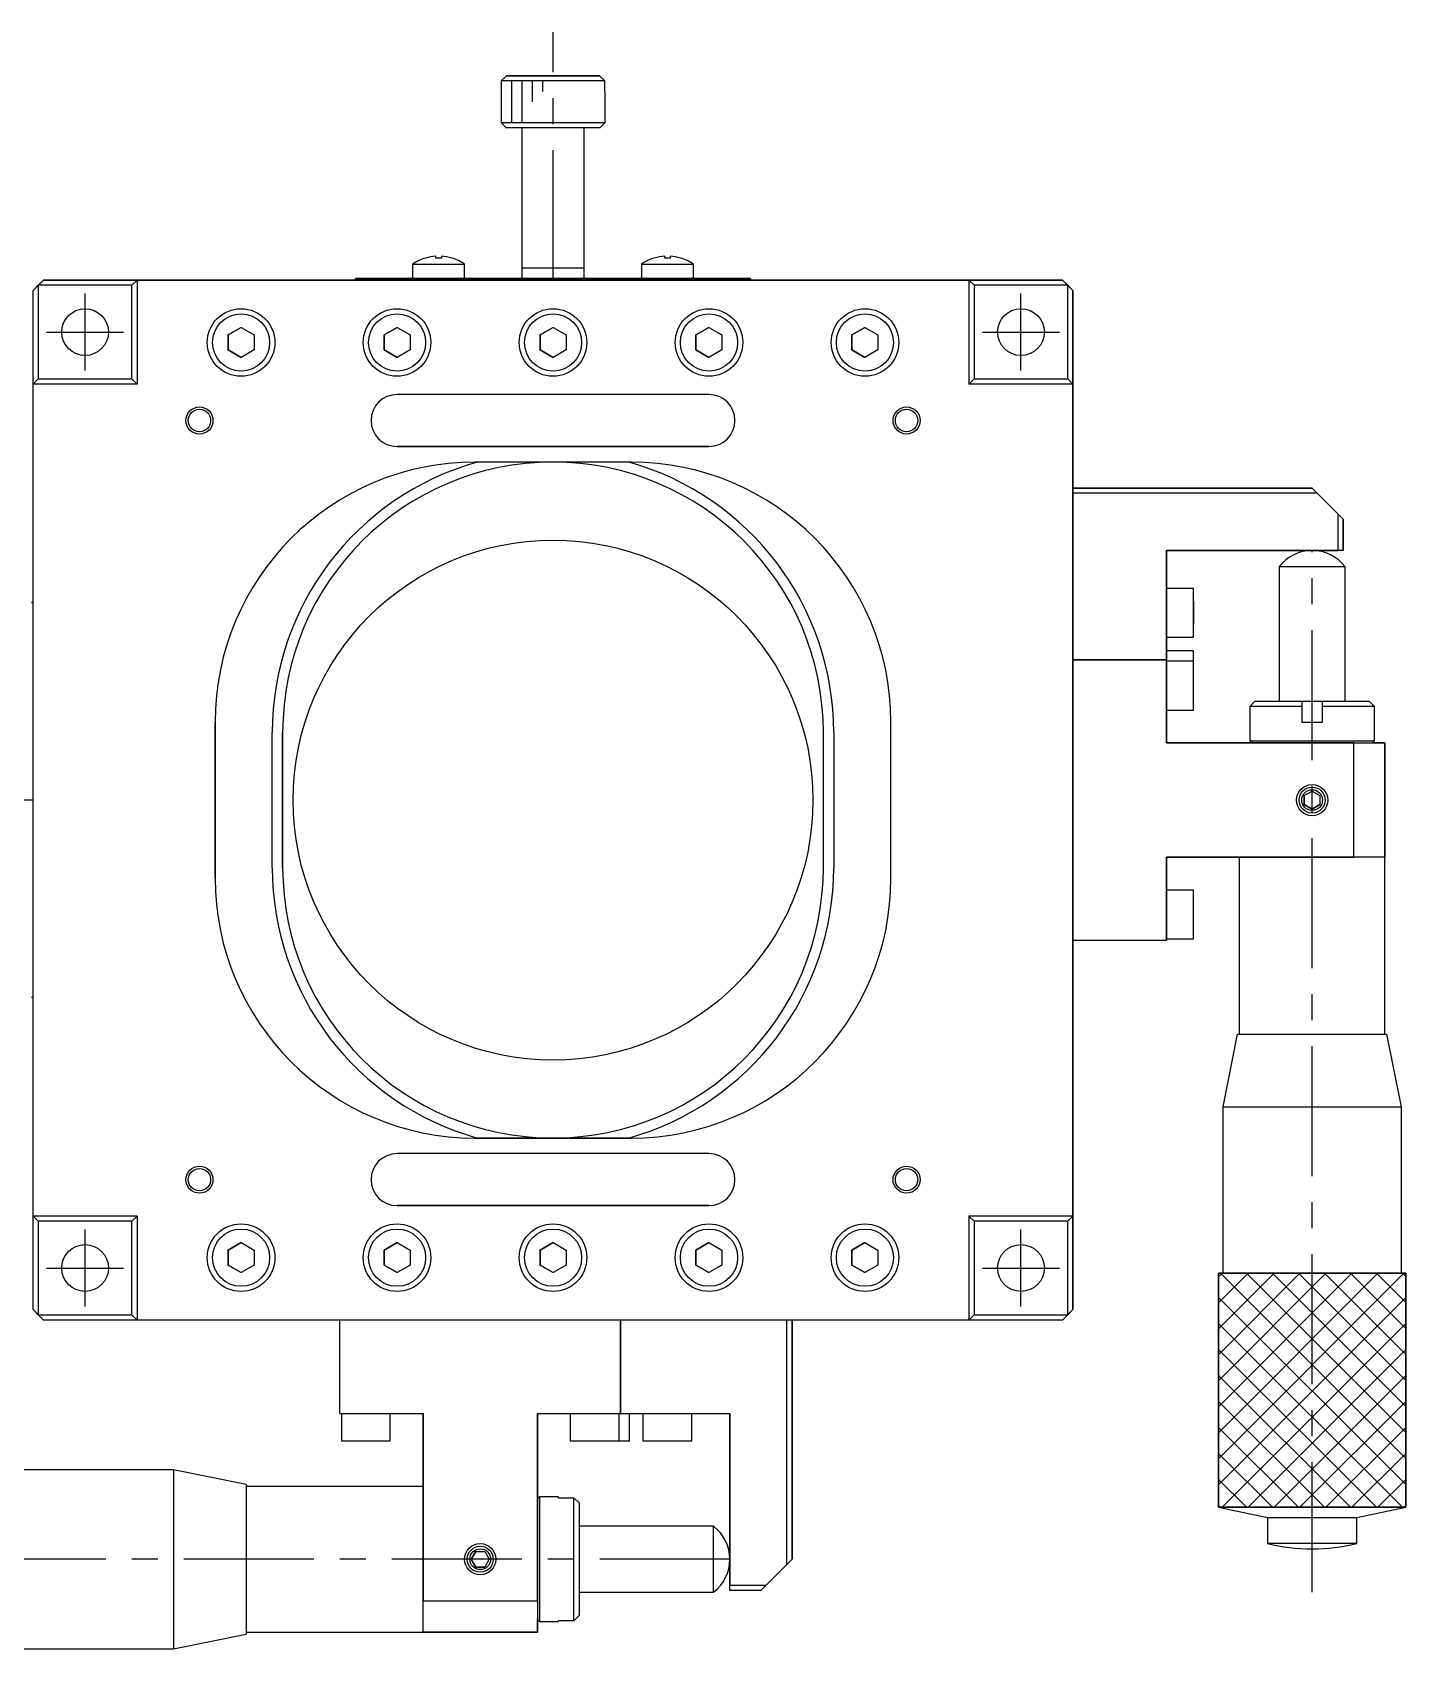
# Model space of a CAD drawing. Extents: x -109 to 395, y 1 to 311.
# Drawn here: x 262.7 to 394.7, y 89.9 to 245.3 of the extents above; entities that cross this region are included whole.
import ezdxf

# ---------------------------------------------------------------- set-up
doc = ezdxf.new("R2010")
doc.units = 0
doc.header["$LTSCALE"] = 10
doc.linetypes.add('CENTER', pattern=[2, 1.25, -0.25, 0.25, -0.25])
doc.layers.get('0').update_dxf_attribs({"linetype": 'CONTINUOUS'})
doc.layers.add('CENTER', color=1, linetype='CENTER')

msp = doc.modelspace()

# ---------------------------------------------------------------- linework, layer by layer
at = {"color": 7, "linetype": 'CONTINUOUS'}
for p, q in [((307.770001, 240.650949), (308.272802, 241.150949)), ((308.272802, 241.150949), (317.217074, 241.150949)), ((317.217074, 241.150949), (308.272802, 241.150949)), ((317.217074, 241.150949), (308.272802, 241.150949)), ((317.217074, 241.150949), (308.272802, 241.150949)), ((317.217074, 241.150949), (317.719876, 240.650949)), ((307.770001, 239.650949), (307.744938, 239.650949)), ((307.770001, 239.650949), (307.744938, 239.650949)), ((307.744938, 239.650949), (307.744938, 236.650949)), ((307.770001, 239.650949), (307.744938, 239.650949)), ((307.770001, 239.650949), (307.744938, 239.650949)), ((317.719876, 240.650949), (307.770001, 240.650949)), ((307.770001, 240.650949), (307.770001, 239.650949)), ((317.719876, 239.650949), (317.719876, 240.650949)), ((317.744938, 239.650949), (317.719876, 239.650949)), ((317.744938, 239.650949), (317.719876, 239.650949)), ((317.744938, 239.650949), (317.719876, 239.650949)), ((317.744938, 239.650949), (317.719876, 239.650949)), ((317.744938, 236.650949), (317.744938, 239.650949)), ((307.744938, 236.650949), (317.744938, 236.650949)), ((307.744938, 236.650949), (308.244938, 236.150949)), ((317.244938, 236.150949), (317.744938, 236.650949)), ((317.244938, 236.150949), (308.244938, 236.150949)), ((309.744938, 236.150949), (309.744938, 222.650949)), ((309.744938, 236.150949), (309.744938, 221.650949)), ((309.744938, 236.150949), (309.744938, 221.650949)), ((315.744938, 222.650949), (315.744938, 236.150949)), ((315.744938, 221.650949), (315.744938, 236.150949)), ((315.744938, 221.650949), (315.744938, 236.150949)), ((299.244938, 223.042607), (304.244938, 223.042607)), ((299.244938, 223.042607), (299.244938, 221.650949)), ((300.486349, 223.61353), (300.483005, 223.620385)), ((301.484938, 223.61353), (301.484938, 223.785902)), ((302.004938, 223.61353), (301.484938, 223.61353)), ((302.004938, 223.785902), (302.004938, 223.61353)), ((303.006871, 223.620385), (303.003528, 223.61353)), ((304.244938, 221.650949), (304.244938, 223.042607)), ((315.744938, 222.650949), (309.744938, 222.650949)), ((315.744938, 222.650949), (309.744938, 222.650949)), ((309.744938, 222.650949), (309.744938, 221.650949)), ((315.744938, 222.650949), (309.744938, 222.650949)), ((315.744938, 222.650949), (309.744938, 222.650949)), ((315.744938, 221.650949), (315.744938, 222.650949)), ((321.244938, 223.042607), (326.244938, 223.042607)), ((321.244938, 223.042607), (321.244938, 221.650949)), ((322.486349, 223.61353), (322.483005, 223.620385)), ((323.484938, 223.61353), (323.484938, 223.785902)), ((324.004938, 223.61353), (323.484938, 223.61353)), ((324.004938, 223.785902), (324.004938, 223.61353)), ((325.006871, 223.620385), (325.003528, 223.61353)), ((326.244938, 221.650949), (326.244938, 223.042607)), ((262.744938, 220.500949), (263.744938, 221.500949)), ((262.744938, 220.500949), (263.744938, 221.500949)), ((262.744938, 220.500949), (263.244938, 221.000949)), ((263.244938, 221.000949), (263.744938, 221.500949)), ((272.244938, 221.000949), (263.244938, 221.000949)), ((263.244938, 221.000949), (263.244938, 212.000949)), ((263.744938, 221.500949), (272.744938, 221.500949)), ((281.244943, 221.500949), (263.744938, 221.500949)), ((361.744938, 221.500949), (263.744938, 221.500949)), ((361.744938, 221.500949), (263.744938, 221.500949)), ((272.744938, 221.500949), (272.244938, 221.000949)), ((272.244938, 212.000949), (272.244938, 221.000949)), ((272.744938, 221.500949), (272.744938, 211.500949)), ((272.744938, 221.500949), (352.744938, 221.500949)), ((293.744938, 221.500949), (284.244933, 221.500949)), ((293.744938, 221.650949), (295.744938, 221.650949)), ((293.744938, 221.650949), (295.744938, 221.650949)), ((293.744938, 221.500949), (293.744938, 221.650949)), ((331.744938, 221.650949), (293.744938, 221.650949)), ((331.744938, 221.650949), (293.744938, 221.650949)), ((299.244938, 221.650949), (295.744938, 221.650949)), ((295.744938, 221.650949), (329.744938, 221.650949)), ((298.894938, 221.650949), (297.244938, 221.650949)), ((298.894938, 221.650949), (297.244938, 221.650949)), ((310.239444, 221.650949), (298.894938, 221.650949)), ((298.894938, 221.650949), (309.744938, 221.650949)), ((309.744938, 221.650949), (304.244938, 221.650949)), ((326.594938, 221.650949), (315.250432, 221.650949)), ((315.744938, 221.650949), (326.594938, 221.650949)), ((321.244938, 221.650949), (315.744938, 221.650949)), ((329.744938, 221.650949), (326.244938, 221.650949)), ((328.244938, 221.650949), (326.594938, 221.650949)), ((328.244938, 221.650949), (326.594938, 221.650949)), ((329.744938, 221.650949), (331.744938, 221.650949)), ((329.744938, 221.650949), (331.744938, 221.650949)), ((331.744938, 221.650949), (331.744938, 221.500949)), ((331.744938, 221.500949), (331.744938, 221.650949)), ((331.744938, 221.500949), (331.744938, 221.650949)), ((331.744938, 221.500949), (331.744938, 221.650949)), ((341.244943, 221.500949), (331.744938, 221.500949)), ((361.744938, 221.500949), (344.244933, 221.500949)), ((352.744938, 221.500949), (361.744938, 221.500949)), ((353.244938, 221.000949), (352.744938, 221.500949)), ((352.744938, 221.500949), (352.744938, 211.500949)), ((362.244938, 221.000949), (353.244938, 221.000949)), ((353.244938, 221.000949), (353.244938, 212.000949)), ((361.744938, 221.500949), (362.244938, 221.000949)), ((361.744938, 221.500949), (362.744938, 220.500949)), ((361.744938, 221.500949), (362.744938, 220.500949)), ((362.244938, 221.000949), (362.744938, 220.500949)), ((362.244938, 212.000949), (362.244938, 221.000949)), ((262.744938, 211.500949), (262.744938, 220.500949)), ((262.744938, 122.500949), (262.744938, 220.500949)), ((262.744938, 122.500949), (262.744938, 220.500949)), ((362.744938, 220.500949), (362.744938, 211.500949)), ((362.744938, 218.500949), (362.744938, 220.500949)), ((362.744938, 122.500949), (362.744938, 220.500949)), ((362.744938, 122.500949), (362.744938, 220.500949)), ((362.744938, 212.501049), (362.744938, 218.500949)), ((281.494938, 216.222637), (282.744938, 216.944325)), ((282.744938, 216.944325), (281.494938, 216.222637)), ((282.744938, 216.944325), (281.494938, 216.222637)), ((282.744938, 216.944325), (281.494938, 216.222637)), ((281.494938, 214.779262), (281.494938, 216.222637)), ((281.494938, 216.222637), (281.494938, 214.779262)), ((281.494938, 216.222637), (281.494938, 214.779262)), ((281.494938, 216.222637), (281.494938, 214.779262)), ((282.744938, 216.944325), (283.994938, 216.222637)), ((283.994938, 216.222637), (283.994938, 214.779262)), ((296.494938, 216.222637), (297.744938, 216.944325)), ((297.744938, 216.944325), (296.494938, 216.222637)), ((297.744938, 216.944325), (296.494938, 216.222637)), ((297.744938, 216.944325), (296.494938, 216.222637)), ((296.494938, 214.779262), (296.494938, 216.222637)), ((296.494938, 216.222637), (296.494938, 214.779262)), ((296.494938, 216.222637), (296.494938, 214.779262)), ((296.494938, 216.222637), (296.494938, 214.779262)), ((297.744938, 216.944325), (298.994938, 216.222637)), ((298.994938, 216.222637), (298.994938, 214.779262)), ((311.494938, 216.222637), (312.744938, 216.944325)), ((312.744938, 216.944325), (311.494938, 216.222637)), ((312.744938, 216.944325), (311.494938, 216.222637)), ((312.744938, 216.944325), (311.494938, 216.222637)), ((311.494938, 214.779262), (311.494938, 216.222637)), ((311.494938, 216.222637), (311.494938, 214.779262)), ((311.494938, 216.222637), (311.494938, 214.779262)), ((311.494938, 216.222637), (311.494938, 214.779262)), ((312.744938, 216.944325), (313.994938, 216.222637)), ((313.994938, 216.222637), (313.994938, 214.779262)), ((326.494938, 216.222637), (327.744938, 216.944325)), ((327.744938, 216.944325), (326.494938, 216.222637)), ((327.744938, 216.944325), (326.494938, 216.222637)), ((327.744938, 216.944325), (326.494938, 216.222637)), ((326.494938, 214.779262), (326.494938, 216.222637)), ((326.494938, 216.222637), (326.494938, 214.779262)), ((326.494938, 216.222637), (326.494938, 214.779262)), ((326.494938, 216.222637), (326.494938, 214.779262)), ((327.744938, 216.944325), (328.994938, 216.222637)), ((328.994938, 216.222637), (328.994938, 214.779262)), ((341.494938, 216.222637), (342.744938, 216.944325)), ((342.744938, 216.944325), (341.494938, 216.222637)), ((342.744938, 216.944325), (341.494938, 216.222637)), ((342.744938, 216.944325), (341.494938, 216.222637)), ((341.494938, 214.779262), (341.494938, 216.222637)), ((341.494938, 216.222637), (341.494938, 214.779262)), ((341.494938, 216.222637), (341.494938, 214.779262)), ((341.494938, 216.222637), (341.494938, 214.779262)), ((342.744938, 216.944325), (343.994938, 216.222637)), ((343.994938, 216.222637), (343.994938, 214.779262)), ((282.744938, 214.057574), (281.494938, 214.779262)), ((281.494938, 214.779262), (282.744938, 214.057574)), ((281.494938, 214.779262), (282.744938, 214.057574)), ((281.494938, 214.779262), (282.744938, 214.057574)), ((283.994938, 214.779262), (282.744938, 214.057574)), ((297.744938, 214.057574), (296.494938, 214.779262)), ((296.494938, 214.779262), (297.744938, 214.057574)), ((296.494938, 214.779262), (297.744938, 214.057574)), ((296.494938, 214.779262), (297.744938, 214.057574)), ((298.994938, 214.779262), (297.744938, 214.057574)), ((312.744938, 214.057574), (311.494938, 214.779262)), ((311.494938, 214.779262), (312.744938, 214.057574)), ((311.494938, 214.779262), (312.744938, 214.057574)), ((311.494938, 214.779262), (312.744938, 214.057574)), ((313.994938, 214.779262), (312.744938, 214.057574)), ((327.744938, 214.057574), (326.494938, 214.779262)), ((326.494938, 214.779262), (327.744938, 214.057574)), ((326.494938, 214.779262), (327.744938, 214.057574)), ((326.494938, 214.779262), (327.744938, 214.057574)), ((328.994938, 214.779262), (327.744938, 214.057574)), ((342.744938, 214.057574), (341.494938, 214.779262)), ((341.494938, 214.779262), (342.744938, 214.057574)), ((341.494938, 214.779262), (342.744938, 214.057574)), ((341.494938, 214.779262), (342.744938, 214.057574)), ((343.994938, 214.779262), (342.744938, 214.057574)), ((263.244938, 212.000949), (262.744938, 211.500949)), ((272.744938, 211.500949), (262.744938, 211.500949)), ((262.744938, 131.500949), (262.744938, 211.500949)), ((263.244938, 212.000949), (272.244938, 212.000949)), ((272.244938, 212.000949), (272.744938, 211.500949)), ((352.744938, 211.500949), (353.244938, 212.000949)), ((362.744938, 211.500949), (352.744938, 211.500949)), ((353.244938, 212.000949), (362.244938, 212.000949)), ((362.744938, 211.500949), (362.244938, 212.000949)), ((362.744938, 130.501049), (362.744938, 212.501049)), ((362.744938, 211.500949), (362.744938, 131.500949)), ((327.744938, 210.500949), (297.744938, 210.500949)), ((297.744938, 205.500949), (327.744938, 205.500949)), ((327.744938, 205.500949), (297.744938, 205.500949)), ((327.744938, 205.500949), (297.744938, 205.500949)), ((327.744938, 205.500949), (297.744938, 205.500949)), ((320.244938, 204.000949), (305.244938, 204.000949)), ((362.744938, 201.500949), (385.744938, 201.500949)), ((385.744938, 201.500949), (362.744938, 201.500949)), ((385.744938, 201.500949), (362.744938, 201.500949)), ((385.744938, 201.500949), (362.744938, 201.500949)), ((386.244938, 201.000949), (362.744938, 201.000949)), ((385.744938, 201.500949), (386.244938, 201.000949)), ((386.244938, 201.000949), (385.744938, 201.500949)), ((388.744938, 198.500949), (385.744938, 201.500949)), ((388.744938, 198.500949), (385.744938, 201.500949)), ((388.244938, 199.000949), (386.244938, 201.000949)), ((386.244938, 201.000949), (388.244938, 199.000949)), ((388.244938, 199.000949), (388.744938, 198.500949)), ((388.744938, 198.500949), (388.244938, 199.000949)), ((388.244938, 195.500949), (388.244938, 199.000949)), ((388.744938, 198.500949), (388.744938, 195.500949)), ((388.744938, 195.500949), (388.744938, 198.500949)), ((388.744938, 195.500949), (388.744938, 198.500949)), ((388.744938, 195.500949), (388.744938, 198.500949)), ((371.744938, 185.000949), (371.744938, 195.500949)), ((371.744938, 195.500949), (388.244938, 195.500949)), ((371.744938, 195.500949), (371.744938, 191.850949)), ((371.744938, 195.500949), (371.744938, 177.000949)), ((388.744938, 195.500949), (371.744938, 195.500949)), ((388.744938, 195.500949), (371.744938, 195.500949)), ((371.744938, 195.500949), (371.744938, 177.000949)), ((388.744938, 195.500949), (388.244938, 195.500949)), ((388.919938, 193.93377), (382.569938, 193.93377)), ((382.569938, 193.93377), (382.569938, 181.000949)), ((388.919938, 181.000949), (388.919938, 193.93377)), ((374.344938, 191.850949), (371.744938, 191.850949)), ((374.344938, 187.150949), (374.344938, 191.850949)), ((374.344938, 187.150949), (374.344938, 191.850949)), ((374.344938, 187.150949), (374.344938, 191.850949)), ((374.344938, 187.150949), (374.344938, 191.850949)), ((262.594938, 190.500949), (262.744938, 190.500949)), ((262.744938, 190.500949), (262.594938, 190.500949)), ((262.744938, 190.500949), (262.594938, 190.500949)), ((262.744938, 190.500949), (262.594938, 190.500949)), ((374.344938, 190.600949), (374.344938, 189.500949)), ((374.344938, 189.500949), (374.344938, 190.600949)), ((374.344938, 188.400949), (374.344938, 189.500949)), ((374.344938, 189.500949), (374.344938, 188.400949)), ((371.744938, 187.150949), (371.744938, 185.850949)), ((371.744938, 187.150949), (374.344938, 187.150949)), ((362.744938, 185.000949), (371.744938, 185.000949)), ((371.744938, 185.000949), (362.744938, 185.000949)), ((371.744938, 185.000949), (362.744938, 185.000949)), ((371.744938, 185.000949), (362.744938, 185.000949)), ((374.344938, 185.850949), (371.744938, 185.850949)), ((371.744938, 177.000949), (371.744938, 185.000949)), ((371.744938, 185.000949), (371.744938, 184.850949)), ((374.344938, 184.850949), (374.344938, 185.850949)), ((374.344938, 184.850949), (374.344938, 185.850949)), ((374.344938, 180.150949), (374.344938, 185.850949)), ((374.344938, 180.150949), (374.344938, 185.850949)), ((374.344938, 184.850949), (371.744938, 184.850949)), ((374.344938, 180.150949), (374.344938, 184.850949)), ((380.244938, 181.000949), (379.744938, 180.500949)), ((384.744938, 180.500949), (379.744938, 180.500949)), ((379.744938, 180.500949), (379.744938, 177.200949)), ((380.244938, 181.000949), (384.744938, 181.000949)), ((380.244938, 181.000949), (380.994938, 181.000949)), ((380.244938, 181.000949), (391.244938, 181.000949)), ((380.244938, 181.000949), (391.244938, 181.000949)), ((384.744938, 181.000949), (384.744938, 180.500949)), ((384.744938, 181.000949), (384.800973, 181.000949)), ((384.744938, 181.000949), (384.744938, 179.000949)), ((384.744938, 181.000949), (384.744938, 179.000949)), ((384.744938, 180.500949), (384.744938, 179.000949)), ((384.800973, 181.000949), (386.688903, 181.000949)), ((386.688903, 181.000949), (386.74501, 181.000949)), ((386.744938, 180.500949), (386.744938, 181.000949)), ((386.744938, 181.000949), (391.244938, 181.000949)), ((386.744938, 179.000949), (386.744938, 181.000949)), ((386.744938, 179.000949), (386.744938, 181.000949)), ((391.744938, 180.500949), (386.744938, 180.500949)), ((386.744938, 179.000949), (386.744938, 180.500949)), ((390.494938, 181.000949), (390.587451, 181.000949)), ((390.587451, 181.000949), (391.244938, 181.000949)), ((391.744938, 180.500949), (391.244938, 181.000949)), ((391.744938, 177.200949), (391.744938, 180.500949)), ((280.244938, 179.000949), (280.244938, 164.000949)), ((280.244938, 164.000949), (280.244938, 179.000949)), ((280.244938, 164.000949), (280.244938, 179.000949)), ((280.244938, 164.000949), (280.244938, 179.000949)), ((345.244938, 164.000949), (345.244938, 179.000949)), ((371.744938, 180.150949), (371.744938, 177.000949)), ((371.744938, 180.150949), (374.344938, 180.150949)), ((384.744938, 179.000949), (386.744938, 179.000949)), ((285.744938, 165.000949), (285.744938, 178.000949)), ((286.744938, 178.000949), (286.744938, 165.000949)), ((286.744938, 165.000949), (286.744938, 178.000949)), ((286.744938, 165.000949), (286.744938, 178.000949)), ((286.744938, 165.000949), (286.744938, 178.000949)), ((338.744938, 165.000949), (338.744938, 178.000949)), ((339.744938, 178.000949), (339.744938, 165.000949)), ((379.744938, 177.200949), (385.744938, 177.200949)), ((379.744938, 177.200949), (379.944938, 177.000949)), ((379.744938, 177.200949), (391.744938, 177.200949)), ((379.744938, 177.200949), (391.744938, 177.200949)), ((385.744938, 177.200949), (391.744938, 177.200949)), ((391.544938, 177.000949), (391.744938, 177.200949)), ((389.744938, 177.000949), (371.744938, 177.000949)), ((371.744938, 177.000949), (375.744938, 177.000949)), ((371.744938, 177.000949), (392.744938, 177.000949)), ((371.744938, 177.000949), (392.744938, 177.000949)), ((378.744938, 177.000949), (375.744938, 177.000949)), ((378.744938, 177.000949), (379.944938, 177.000949)), ((389.744938, 166.000949), (389.744938, 177.000949)), ((389.744938, 177.000949), (392.744938, 177.000949)), ((392.744938, 177.000949), (391.544938, 177.000949)), ((392.744938, 177.000949), (392.744938, 166.000949)), ((392.744938, 166.000949), (392.744938, 177.000949)), ((392.744938, 149.000949), (392.744938, 177.000949)), ((392.744938, 149.000949), (392.744938, 177.000949)), ((384.994938, 171.933962), (385.744938, 172.366975)), ((384.994938, 171.067937), (384.994938, 171.933962)), ((384.994938, 171.933962), (384.994938, 171.067937)), ((384.994938, 171.933962), (384.994938, 171.067937)), ((384.994938, 171.933962), (384.994938, 171.067937)), ((385.744938, 170.634924), (384.994938, 171.067937)), ((384.994938, 171.067937), (385.744938, 170.634924)), ((384.994938, 171.067937), (385.744938, 170.634924)), ((384.994938, 171.067937), (385.744938, 170.634924)), ((385.744938, 172.366975), (386.494938, 171.933962)), ((386.494938, 171.067937), (385.744938, 170.634924)), ((385.744938, 170.634924), (386.494938, 171.067937)), ((385.744938, 170.634924), (386.494938, 171.067937)), ((385.744938, 170.634924), (386.494938, 171.067937)), ((386.494938, 171.933962), (386.494938, 171.067937)), ((371.744938, 158.000949), (371.744938, 166.000949)), ((371.744938, 166.000949), (389.744938, 166.000949)), ((371.744938, 166.000949), (371.744938, 162.850949)), ((371.744938, 166.000949), (371.744938, 158.000949)), ((392.744938, 166.000949), (371.744938, 166.000949)), ((392.744938, 166.000949), (371.744938, 166.000949)), ((371.744938, 166.000949), (371.744938, 158.000949)), ((378.744938, 166.000949), (378.744938, 149.000949)), ((392.744938, 166.000949), (389.744938, 166.000949)), ((392.744938, 149.000949), (392.744938, 166.000949)), ((374.344938, 162.850949), (371.744938, 162.850949)), ((374.344938, 158.150949), (374.344938, 162.850949)), ((371.744938, 158.000949), (362.744938, 158.000949)), ((371.744938, 158.150949), (371.744938, 158.000949)), ((371.744938, 158.150949), (374.344938, 158.150949)), ((262.744938, 152.500949), (262.594938, 152.500949)), ((378.544938, 149.000949), (377.144938, 142.000949)), ((378.544938, 149.000949), (385.744938, 149.000949)), ((378.544938, 149.000949), (378.744938, 149.000949)), ((378.544938, 149.000949), (392.944938, 149.000949)), ((378.544938, 149.000949), (392.944938, 149.000949)), ((378.744938, 149.000949), (385.744938, 149.000949)), ((385.744938, 149.000949), (392.944938, 149.000949)), ((385.744938, 149.000949), (392.744938, 149.000949)), ((392.744938, 149.000949), (392.944938, 149.000949)), ((394.344938, 142.000949), (392.944938, 149.000949)), ((377.144938, 142.000949), (385.744938, 142.000949)), ((377.144938, 142.000949), (377.144938, 126.000949)), ((377.144938, 142.000949), (394.344938, 142.000949)), ((377.144938, 142.000949), (394.344938, 142.000949)), ((385.744938, 142.000949), (394.344938, 142.000949)), ((394.344938, 126.000949), (394.344938, 142.000949)), ((305.244938, 139.000949), (320.244938, 139.000949)), ((320.244938, 139.000949), (305.244938, 139.000949)), ((320.244938, 139.000949), (305.244938, 139.000949)), ((320.244938, 139.000949), (305.244938, 139.000949)), ((327.744938, 137.500949), (297.744938, 137.500949)), ((297.744938, 132.500949), (327.744938, 132.500949)), ((327.744938, 132.500949), (297.744938, 132.500949)), ((327.744938, 132.500949), (297.744938, 132.500949)), ((327.744938, 132.500949), (297.744938, 132.500949)), ((262.744938, 131.500949), (263.244938, 131.000949)), ((272.744938, 131.500949), (262.744938, 131.500949)), ((262.744938, 122.500949), (262.744938, 131.500949)), ((272.244938, 131.000949), (263.244938, 131.000949)), ((263.244938, 131.000949), (263.244938, 122.000949)), ((272.244938, 131.000949), (272.744938, 131.500949)), ((272.244938, 122.000949), (272.244938, 131.000949)), ((272.744938, 131.500949), (272.744938, 121.500949)), ((353.244938, 131.000949), (352.744938, 131.500949)), ((362.744938, 131.500949), (352.744938, 131.500949)), ((352.744938, 131.500949), (352.744938, 121.500949)), ((362.244938, 131.000949), (353.244938, 131.000949)), ((353.244938, 131.000949), (353.244938, 122.000949)), ((362.244938, 131.000949), (362.744938, 131.500949)), ((362.244938, 122.000949), (362.244938, 131.000949)), ((362.744938, 131.500949), (362.744938, 122.500949)), ((362.744938, 125.000949), (362.744938, 130.501049)), ((281.494938, 128.222637), (282.744938, 128.944325)), ((282.744938, 128.944325), (281.494938, 128.222637)), ((282.744938, 128.944325), (281.494938, 128.222637)), ((282.744938, 128.944325), (281.494938, 128.222637)), ((281.494938, 126.779262), (281.494938, 128.222637)), ((281.494938, 128.222637), (281.494938, 126.779262)), ((281.494938, 128.222637), (281.494938, 126.779262)), ((281.494938, 128.222637), (281.494938, 126.779262)), ((282.744938, 128.944325), (283.994938, 128.222637)), ((283.994938, 128.222637), (283.994938, 126.779262)), ((296.494938, 128.222637), (297.744938, 128.944325)), ((297.744938, 128.944325), (296.494938, 128.222637)), ((297.744938, 128.944325), (296.494938, 128.222637)), ((297.744938, 128.944325), (296.494938, 128.222637)), ((296.494938, 126.779262), (296.494938, 128.222637)), ((296.494938, 128.222637), (296.494938, 126.779262)), ((296.494938, 128.222637), (296.494938, 126.779262)), ((296.494938, 128.222637), (296.494938, 126.779262)), ((297.744938, 128.944325), (298.994938, 128.222637)), ((298.994938, 128.222637), (298.994938, 126.779262)), ((311.494938, 128.222637), (312.744938, 128.944325)), ((312.744938, 128.944325), (311.494938, 128.222637)), ((312.744938, 128.944325), (311.494938, 128.222637)), ((312.744938, 128.944325), (311.494938, 128.222637)), ((311.494938, 126.779262), (311.494938, 128.222637)), ((311.494938, 128.222637), (311.494938, 126.779262)), ((311.494938, 128.222637), (311.494938, 126.779262)), ((311.494938, 128.222637), (311.494938, 126.779262)), ((312.744938, 128.944325), (313.994938, 128.222637)), ((313.994938, 128.222637), (313.994938, 126.779262)), ((326.494938, 128.222637), (327.744938, 128.944325)), ((327.744938, 128.944325), (326.494938, 128.222637)), ((327.744938, 128.944325), (326.494938, 128.222637)), ((327.744938, 128.944325), (326.494938, 128.222637)), ((326.494938, 126.779262), (326.494938, 128.222637)), ((326.494938, 128.222637), (326.494938, 126.779262)), ((326.494938, 128.222637), (326.494938, 126.779262)), ((326.494938, 128.222637), (326.494938, 126.779262)), ((327.744938, 128.944325), (328.994938, 128.222637)), ((328.994938, 128.222637), (328.994938, 126.779262)), ((341.494938, 128.222637), (342.744938, 128.944325)), ((342.744938, 128.944325), (341.494938, 128.222637)), ((342.744938, 128.944325), (341.494938, 128.222637)), ((342.744938, 128.944325), (341.494938, 128.222637)), ((341.494938, 126.779262), (341.494938, 128.222637)), ((341.494938, 128.222637), (341.494938, 126.779262)), ((341.494938, 128.222637), (341.494938, 126.779262)), ((341.494938, 128.222637), (341.494938, 126.779262)), ((342.744938, 128.944325), (343.994938, 128.222637)), ((343.994938, 128.222637), (343.994938, 126.779262)), ((282.744938, 126.057574), (281.494938, 126.779262)), ((281.494938, 126.779262), (282.744938, 126.057574)), ((281.494938, 126.779262), (282.744938, 126.057574)), ((281.494938, 126.779262), (282.744938, 126.057574)), ((283.994938, 126.779262), (282.744938, 126.057574)), ((297.744938, 126.057574), (296.494938, 126.779262)), ((296.494938, 126.779262), (297.744938, 126.057574)), ((296.494938, 126.779262), (297.744938, 126.057574)), ((296.494938, 126.779262), (297.744938, 126.057574)), ((298.994938, 126.779262), (297.744938, 126.057574)), ((312.744938, 126.057574), (311.494938, 126.779262)), ((311.494938, 126.779262), (312.744938, 126.057574)), ((311.494938, 126.779262), (312.744938, 126.057574)), ((311.494938, 126.779262), (312.744938, 126.057574)), ((313.994938, 126.779262), (312.744938, 126.057574)), ((327.744938, 126.057574), (326.494938, 126.779262)), ((326.494938, 126.779262), (327.744938, 126.057574)), ((326.494938, 126.779262), (327.744938, 126.057574)), ((326.494938, 126.779262), (327.744938, 126.057574)), ((328.994938, 126.779262), (327.744938, 126.057574)), ((342.744938, 126.057574), (341.494938, 126.779262)), ((341.494938, 126.779262), (342.744938, 126.057574)), ((341.494938, 126.779262), (342.744938, 126.057574)), ((341.494938, 126.779262), (342.744938, 126.057574)), ((343.994938, 126.779262), (342.744938, 126.057574)), ((377.144938, 126.000949), (376.744938, 126.000949)), ((394.744938, 126.000949), (376.744938, 126.000949)), ((376.744938, 126.000949), (376.744938, 103.500949)), ((376.744938, 126.000949), (394.744938, 126.000949)), ((376.744938, 126.000949), (394.744938, 126.000949)), ((377.144938, 126.000949), (385.744938, 126.000949)), ((385.744938, 126.000949), (394.344938, 126.000949)), ((394.744938, 126.000949), (394.344938, 126.000949)), ((394.744938, 103.500949), (394.744938, 126.000949)), ((362.744938, 122.500949), (362.744938, 125.000949)), ((263.244938, 122.000949), (262.744938, 122.500949)), ((263.744938, 121.500949), (262.744938, 122.500949)), ((263.744938, 121.500949), (262.744938, 122.500949)), ((263.244938, 122.000949), (272.244938, 122.000949)), ((263.744938, 121.500949), (263.244938, 122.000949)), ((272.744938, 121.500949), (263.744938, 121.500949)), ((361.744938, 121.500949), (263.744938, 121.500949)), ((361.744938, 121.500949), (263.744938, 121.500949)), ((272.244938, 122.000949), (272.744938, 121.500949)), ((352.744938, 121.500949), (272.744938, 121.500949)), ((292.244938, 112.500949), (292.244938, 121.500949)), ((319.244938, 121.500949), (319.244938, 112.500949)), ((319.244938, 112.500949), (319.244938, 121.500949)), ((319.244938, 112.500949), (319.244938, 121.500949)), ((319.244938, 112.500949), (319.244938, 121.500949)), ((335.244938, 98.000949), (335.244938, 121.500949)), ((335.744938, 121.500949), (335.744938, 98.500949)), ((335.744938, 98.500949), (335.744938, 121.500949)), ((335.744938, 98.500949), (335.744938, 121.500949)), ((335.744938, 98.500949), (335.744938, 121.500949)), ((352.744938, 121.500949), (353.244938, 122.000949)), ((361.744938, 121.500949), (352.744938, 121.500949)), ((353.244938, 122.000949), (362.244938, 122.000949)), ((362.744938, 122.500949), (361.744938, 121.500949)), ((362.744938, 122.500949), (361.744938, 121.500949)), ((362.244938, 122.000949), (361.744938, 121.500949)), ((362.744938, 122.500949), (362.244938, 122.000949)), ((292.244938, 112.500949), (300.244938, 112.500949)), ((292.394938, 112.500949), (292.394938, 109.900949)), ((297.094938, 109.900949), (297.094938, 112.500949)), ((300.244938, 112.500949), (300.244938, 94.500949)), ((300.244938, 91.500949), (300.244938, 112.500949)), ((300.244938, 91.500949), (300.244938, 112.500949)), ((311.244938, 112.500949), (319.244938, 112.500949)), ((311.244938, 94.500949), (311.244938, 112.500949)), ((311.244938, 112.500949), (311.244938, 108.500949)), ((311.244938, 112.500949), (329.744938, 112.500949)), ((311.244938, 112.500949), (311.244938, 91.500949)), ((311.244938, 112.500949), (311.244938, 91.500949)), ((311.244938, 112.500949), (329.744938, 112.500949)), ((314.394938, 112.500949), (314.394938, 109.900949)), ((319.094938, 109.900949), (319.094938, 112.500949)), ((319.244938, 112.500949), (329.744938, 112.500949)), ((320.094938, 109.900949), (320.094938, 112.500949)), ((321.394938, 112.500949), (321.394938, 109.900949)), ((326.094938, 109.900949), (326.094938, 112.500949)), ((329.744938, 112.500949), (329.744938, 96.000949)), ((329.744938, 95.500949), (329.744938, 112.500949)), ((329.744938, 95.500949), (329.744938, 112.500949)), ((292.394938, 109.900949), (297.094938, 109.900949)), ((314.394938, 109.900949), (319.094938, 109.900949)), ((314.394938, 109.900949), (320.094938, 109.900949)), ((314.394938, 109.900949), (320.094938, 109.900949)), ((319.094938, 109.900949), (320.094938, 109.900949)), ((321.394938, 109.900949), (326.094938, 109.900949)), ((311.244938, 105.500949), (311.244938, 108.500949)), ((276.244938, 107.100949), (260.244938, 107.100949)), ((276.244938, 107.100949), (276.244938, 89.900949)), ((283.244938, 105.700949), (276.244938, 107.100949)), ((283.244938, 105.700949), (283.244938, 91.300949)), ((283.244938, 105.700949), (283.244938, 105.500949)), ((283.244938, 105.700949), (283.244938, 91.300949)), ((283.244938, 105.700949), (283.244938, 91.300949)), ((283.244938, 105.500949), (283.244938, 91.500949)), ((300.244938, 105.500949), (283.244938, 105.500949)), ((311.244938, 105.500949), (311.244938, 104.300949)), ((311.444938, 104.500949), (311.244938, 104.300949)), ((311.444938, 104.500949), (311.444938, 92.500949)), ((313.244938, 104.500949), (311.444938, 104.500949)), ((313.244938, 104.500949), (313.244938, 104.417029)), ((313.244938, 104.500949), (313.244938, 104.417029)), ((313.244938, 104.500949), (313.244938, 104.417029)), ((313.244938, 104.500949), (313.244938, 104.417029)), ((313.244938, 104.417029), (314.744938, 104.417029)), ((314.744938, 92.58487), (314.744938, 104.417029)), ((314.744938, 104.417029), (315.244938, 103.909276)), ((315.244938, 103.909276), (315.244938, 93.092622)), ((315.244938, 103.909276), (315.244938, 103.144508)), ((315.244938, 103.909276), (315.244938, 93.092622)), ((315.244938, 103.909276), (315.244938, 93.092622)), ((376.744938, 103.500949), (394.744938, 103.500949)), ((376.744938, 103.500949), (381.444938, 102.500949)), ((390.044938, 102.500949), (394.744938, 103.500949)), ((328.177759, 101.675949), (315.244938, 101.675949)), ((328.177759, 99.807039), (328.177759, 101.675949)), ((328.177759, 95.325949), (328.177759, 101.675949)), ((328.177759, 95.325949), (328.177759, 101.675949)), ((381.444938, 102.500949), (390.044938, 102.500949)), ((381.444938, 102.500949), (381.444938, 100.000949)), ((390.044938, 100.000949), (390.044938, 102.500949)), ((328.177759, 95.325949), (328.177759, 99.807039)), ((385.744938, 100.000949), (381.444938, 100.000949)), ((390.044938, 100.000949), (381.444938, 100.000949)), ((390.044938, 100.000949), (381.444938, 100.000949)), ((390.044938, 100.000949), (385.744938, 100.000949)), ((304.878913, 98.500949), (305.311926, 99.250949)), ((305.311926, 99.250949), (304.878913, 98.500949)), ((305.311926, 99.250949), (304.878913, 98.500949)), ((305.311926, 99.250949), (304.878913, 98.500949)), ((305.311926, 97.750949), (304.878913, 98.500949)), ((304.878913, 98.500949), (305.311926, 97.750949)), ((304.878913, 98.500949), (305.311926, 97.750949)), ((304.878913, 98.500949), (305.311926, 97.750949)), ((305.311926, 99.250949), (306.177951, 99.250949)), ((306.177951, 99.250949), (306.610964, 98.500949)), ((306.610964, 98.500949), (306.177951, 97.750949)), ((335.744938, 98.500949), (332.744938, 95.500949)), ((335.744938, 98.500949), (332.744938, 95.500949)), ((333.244938, 96.000949), (335.244938, 98.000949)), ((335.744938, 98.500949), (335.244938, 98.000949)), ((306.177951, 97.750949), (305.311926, 97.750949)), ((305.311926, 97.750949), (306.177951, 97.750949)), ((305.311926, 97.750949), (306.177951, 97.750949)), ((305.311926, 97.750949), (306.177951, 97.750949)), ((315.244938, 95.325949), (328.177759, 95.325949)), ((329.744938, 96.000949), (333.244938, 96.000949)), ((329.744938, 95.500949), (329.744938, 96.000949)), ((332.744938, 95.500949), (329.744938, 95.500949)), ((333.244938, 96.000949), (332.744938, 95.500949)), ((300.244938, 94.500949), (311.244938, 94.500949)), ((300.244938, 91.500949), (300.244938, 94.500949)), ((311.244938, 94.500949), (311.244938, 91.500949)), ((315.244938, 93.857391), (315.244938, 93.092622)), ((311.244938, 91.500949), (311.244938, 92.700949)), ((311.244938, 92.700949), (311.444938, 92.500949)), ((311.444938, 92.500949), (313.244938, 92.500949)), ((313.244938, 92.58487), (313.244938, 92.500949)), ((313.244938, 92.58487), (313.244938, 92.500949)), ((314.744938, 92.58487), (313.244938, 92.58487)), ((313.244938, 92.58487), (313.244938, 92.500949)), ((313.244938, 92.58487), (313.244938, 92.500949)), ((315.244938, 93.092622), (314.744938, 92.58487)), ((276.244938, 89.900949), (283.244938, 91.300949)), ((283.244938, 91.500949), (283.244938, 91.300949)), ((283.244938, 91.500949), (300.244938, 91.500949)), ((283.244938, 91.500949), (311.244938, 91.500949)), ((283.244938, 91.500949), (311.244938, 91.500949)), ((311.244938, 91.500949), (300.244938, 91.500949)), ((260.244938, 89.900949), (276.244938, 89.900949))]:
    msp.add_line(p, q, dxfattribs=at)
at = {"color": 3, "linetype": 'CONTINUOUS'}
for p, q in [((308.744938, 240.650949), (308.744938, 236.650949)), ((309.744938, 240.650949), (309.744938, 236.650949)), ((310.744938, 240.650949), (310.744938, 238.650949)), ((311.744938, 240.650949), (311.744938, 239.650949)), ((376.744938, 125.663927), (377.08196, 126.000949)), ((376.744938, 123.163927), (379.58196, 126.000949)), ((376.744938, 120.663927), (382.08196, 126.000949)), ((376.744938, 118.163927), (384.58196, 126.000949)), ((376.744938, 115.663927), (387.08196, 126.000949)), ((376.744938, 113.163927), (389.58196, 126.000949)), ((376.744938, 110.663927), (392.08196, 126.000949)), ((376.744938, 108.163927), (394.58196, 126.000949)), ((376.744938, 103.500949), (376.744938, 126.000949)), ((376.744938, 126.000949), (394.744938, 126.000949)), ((376.928163, 126.000949), (394.744938, 108.184174)), ((379.428163, 126.000949), (394.744938, 110.684174)), ((381.928163, 126.000949), (394.744938, 113.184174)), ((384.428163, 126.000949), (394.744938, 115.684174)), ((386.928163, 126.000949), (394.744938, 118.184174)), ((389.428163, 126.000949), (394.744938, 120.684174)), ((391.928163, 126.000949), (394.744938, 123.184174)), ((394.428163, 126.000949), (394.744938, 125.684174)), ((394.744938, 126.000949), (394.744938, 103.500949)), ((376.744938, 123.684174), (394.744938, 105.684174)), ((376.744938, 105.663927), (394.744938, 123.663927)), ((376.744938, 121.184174), (394.428163, 103.500949)), ((377.08196, 103.500949), (394.744938, 121.163927)), ((376.744938, 118.684174), (391.928163, 103.500949)), ((379.58196, 103.500949), (394.744938, 118.663927)), ((376.744938, 116.184174), (389.428163, 103.500949)), ((382.08196, 103.500949), (394.744938, 116.163927)), ((376.744938, 113.684174), (386.928163, 103.500949)), ((384.58196, 103.500949), (394.744938, 113.663927)), ((376.744938, 111.184174), (384.428163, 103.500949)), ((387.08196, 103.500949), (394.744938, 111.163927)), ((376.744938, 108.684174), (381.928163, 103.500949)), ((389.58196, 103.500949), (394.744938, 108.663927)), ((376.744938, 106.184174), (379.428163, 103.500949)), ((392.08196, 103.500949), (394.744938, 106.163927)), ((376.744938, 103.684174), (376.928163, 103.500949)), ((394.744938, 103.500949), (376.744938, 103.500949)), ((394.58196, 103.500949), (394.744938, 103.663927))]:
    msp.add_line(p, q, dxfattribs=at)
at = {"color": 7, "linetype": 'CONTINUOUS'}
for centre, radius in [((267.744938, 216.500949), 2.25), ((282.744938, 215.500949), 3.25), ((282.744938, 215.500949), 2.75), ((297.744938, 215.500949), 3.25), ((297.744938, 215.500949), 2.75), ((312.744938, 215.500949), 3.25), ((312.744938, 215.500949), 2.75), ((327.744938, 215.500949), 3.25), ((327.744938, 215.500949), 2.75), ((342.744938, 215.500949), 3.25), ((342.744938, 215.500949), 2.75), ((357.744938, 216.500949), 2.25), ((278.744938, 208.000949), 1.075), ((346.744938, 208.000949), 1.075), ((312.744938, 171.500949), 25), ((385.744938, 171.500949), 1.25), ((385.744938, 171.500949), 1), ((278.744938, 135.000949), 1.075), ((346.744938, 135.000949), 1.075), ((282.744938, 127.500949), 3.25), ((297.744938, 127.500949), 3.25), ((312.744938, 127.500949), 3.25), ((327.744938, 127.500949), 3.25), ((342.744938, 127.500949), 3.25), ((282.744938, 127.500949), 2.75), ((297.744938, 127.500949), 2.75), ((312.744938, 127.500949), 2.75), ((327.744938, 127.500949), 2.75), ((342.744938, 127.500949), 2.75), ((267.744938, 126.500949), 2.25), ((357.744938, 126.500949), 2.25), ((305.744938, 98.500949), 1.25), ((305.744938, 98.500949), 1)]:
    msp.add_circle(centre, radius, dxfattribs=at)
at = {"color": 3, "linetype": 'CONTINUOUS'}
for centre, radius in [((278.744938, 208.000949), 1.3), ((346.744938, 208.000949), 1.3), ((385.744938, 171.500949), 1.5), ((278.744938, 135.000949), 1.3), ((346.744938, 135.000949), 1.3), ((305.744938, 98.500949), 1.5)]:
    msp.add_circle(centre, radius, dxfattribs=at)
at = {"color": 7, "linetype": 'CONTINUOUS'}
for centre, radius, start, end in [((301.744938, 219.300949), 4.5, 106.285843, 123.748989), ((301.744938, 219.300949), 4.492483, 93.317816, 106.26943), ((301.744938, 219.300949), 4.492483, 73.73057, 86.682184), ((301.744938, 219.300949), 4.5, 56.251011, 73.714157), ((323.744938, 219.300949), 4.5, 106.285843, 123.748989), ((323.744938, 219.300949), 4.492483, 93.317816, 106.26943), ((323.744938, 219.300949), 4.492483, 73.73057, 86.682184), ((323.744938, 219.300949), 4.5, 56.251011, 73.714157), ((297.744938, 208.000949), 2.5, 90, 270), ((327.744938, 208.000949), 2.5, 270, 90), ((305.244938, 179.000949), 25, 90, 180), ((312.744938, 178.000949), 27, 105.642471, 180), ((312.744938, 178.000949), 26, 90, 180), ((312.744938, 178.000949), 26, 0, 180), ((312.744938, 178.000949), 26, 0, 180), ((312.744938, 178.000949), 26, 0, 90), ((312.744938, 178.000949), 27, 0, 74.357529), ((320.244938, 179.000949), 25, 0, 90), ((385.744938, 191.500793), 4, 37.462651, 142.537349), ((312.744938, 165.000949), 27, 180, 254.357529), ((312.744938, 165.000949), 26, 180, 270), ((312.744938, 165.000949), 26, 180, 0), ((312.744938, 165.000949), 26, 180, 0), ((312.744938, 165.000949), 26, 270, 0), ((312.744938, 165.000949), 27, 285.642471, 0), ((305.244938, 164.000949), 25, 180, 270), ((320.244938, 164.000949), 25, 270, 0), ((297.744938, 135.000949), 2.5, 90, 270), ((327.744938, 135.000949), 2.5, 270, 90), ((325.744782, 98.500949), 4, 307.462651, 52.537349), ((385.744938, 118.240949), 18.74, 256.734971, 270), ((385.744938, 118.240949), 18.74, 256.734971, 283.265029), ((385.744938, 118.240949), 18.74, 256.734971, 283.265029), ((385.744938, 118.240949), 18.74, 270, 283.265029)]:
    msp.add_arc(centre, radius, start, end, dxfattribs=at)
at = {"layer": 'CENTER', "color": 1, "linetype": 'CENTER'}
for p, q in [((312.744938, 221.500949), (312.744938, 245.325949)), ((267.744938, 212.800949), (267.744938, 220.200949)), ((357.744938, 212.800949), (357.744938, 220.200949)), ((264.044938, 216.500949), (271.444938, 216.500949)), ((354.044938, 216.500949), (361.444938, 216.500949)), ((385.744938, 95.325949), (385.744938, 195.500949)), ((262.744938, 171.500949), (239.244938, 171.500949)), ((267.744938, 122.800949), (267.744938, 130.200949)), ((357.744938, 122.800949), (357.744938, 130.200949)), ((264.044938, 126.500949), (271.444938, 126.500949)), ((354.044938, 126.500949), (361.444938, 126.500949)), ((329.744938, 98.500949), (230.853402, 98.500949))]:
    msp.add_line(p, q, dxfattribs=at)

doc.saveas('drawing.dxf')
